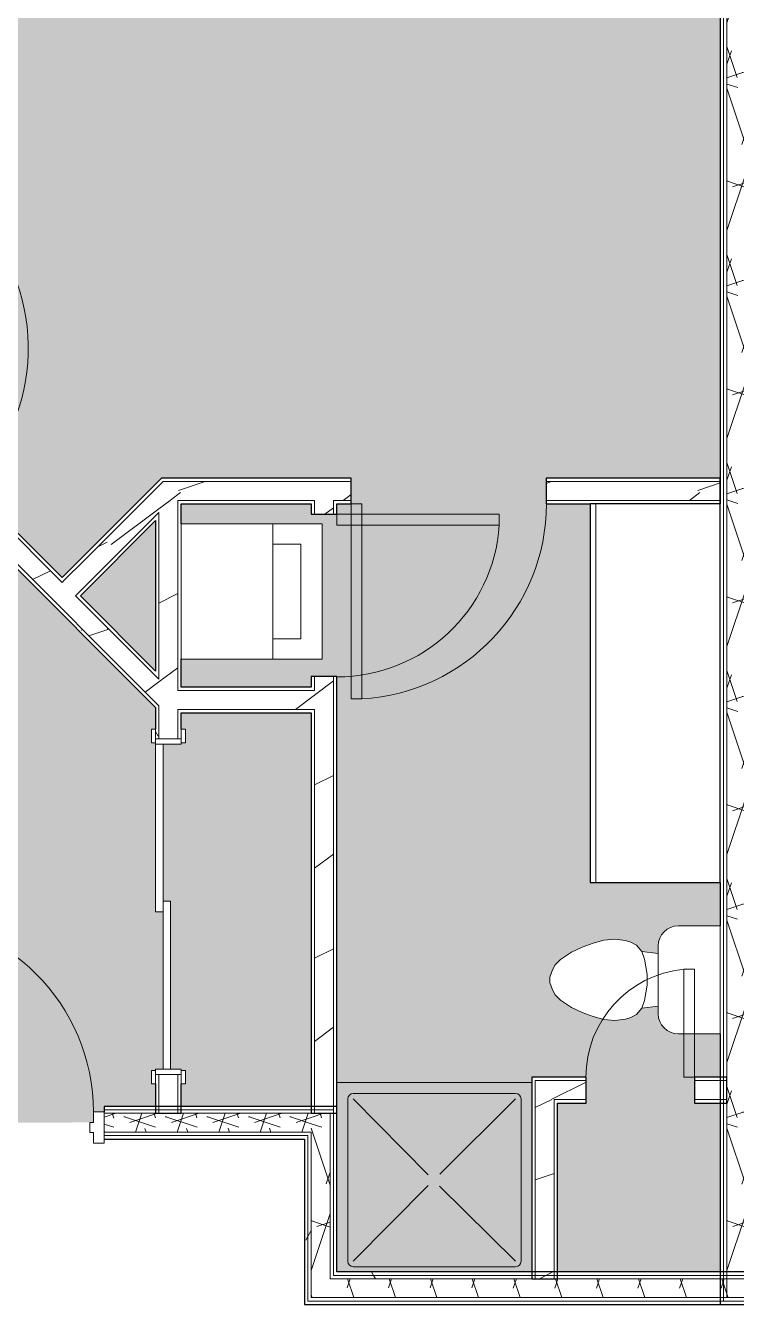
# Model space of a CAD drawing. Header units: inches. Extents: x -4830 to -235, y 9551 to 12852.
# Drawn here: x -3470 to -3338.7, y 11716.6 to 11952.8 of the extents above; entities that cross this region are included whole.
import ezdxf

# ---------------------------------------------------------------- set-up
doc = ezdxf.new("R2010")
doc.units = ezdxf.units.IN
doc.header["$MEASUREMENT"] = 0
for name, color, linetype, lineweight in [('0-1', 7, 'Continuous', 5), ('0-2', 7, 'Continuous', 9), ('0-3', 8, 'Continuous', 9), ('A-AREA-PATT-2', 254, 'Continuous', 9), ('A-DOOR-1', 7, 'Continuous', 9), ('A-DOOR-2', 50, 'Continuous', 13), ('A-DOOR-FRAM-1', 50, 'Continuous', 13), ('A-WALL-1', 250, 'Continuous', 25), ('A-WALL-2', 7, 'Continuous', 9), ('A-WALL-PATT-1', 7, 'Continuous', 9), ('A-WALL-PATT-2', 8, 'Continuous', 9), ('A-WALL-PATT-3', 253, 'Continuous', 9), ('I-WALL-1', 250, 'Continuous', 25), ('P-SANR-FIXT-1', 7, 'Continuous', 9), ('Q-CASE-1', 250, 'Continuous', 25), ('Q-CASE-2', 7, 'Continuous', 9)]:
    doc.layers.add(name, color=color, linetype=linetype, lineweight=lineweight)
pattern_1 = [(216.87, (12.795, 31.987), (95.9612857, 63.9749714), [15.994, -143.942]), (206.565, (31.987, 22.391), (-31.986981, -31.986924), [35.763, -35.763]), (198.435, (31.987, 6.397), (-63.974746, -31.987128), [20.231, -80.922])]
pattern_2 = [(0, (0, 0), (61.44, 15.36), [2.534, -43.546, 2.534, -43.546, -245.76]), (0, (0, 0), (61.44, 15.36), [-92.16, 2.534, -89.626, 2.534, -43.546, -107.52]), (0, (0, 0), (61.44, 15.36), [-230.4, 2.534, -28.186, 2.534, -74.266]), (120, (23.04, 7.68), (-44.02215, 45.5286), [2.534, -43.546, 2.534, -43.546, -245.76]), (120, (23.04, 7.68), (-44.02215, 45.5286), [-92.16, 2.534, -89.626, 2.534, -43.546, -107.52]), (120, (23.04, 7.68), (-44.02215, 45.5286), [-230.4, 2.534, -28.186, 2.534, -74.266]), (240, (30.72, 38.4), (-17.41785, -60.8886), [2.534, -43.546, 2.534, -43.546, -245.76]), (240, (30.72, 38.4), (-17.41785, -60.8886), [-92.16, 2.534, -89.626, 2.534, -43.546, -107.52]), (240, (30.72, 38.4), (-17.41785, -60.8886), [-230.4, 2.534, -28.186, 2.534, -74.266])]
pattern_3 = [(161.57, (0.96, 0.96), (-7.6802237, -0.0009796), [0, -54.643, 6.067, 0]), (18.43, (-0.96, 0.96), (-7.6802237, 0.0009796), [0, -54.643, 6.067, 0]), (108.43, (0.96, 0.96), (3.8382953, -19.2013653), [18.211, -42.499]), (71.57, (-0.96, 0.96), (3.8382953, 19.2013653), [18.211, -42.499])]

# ---------------------------------------------------------------- blocks, each defined once
blk = doc.blocks.new('Single-Flush - 36_ x 84_-1372839-FLOOR PLAN - 3RD FLOOR')
at = {"layer": 'A-DOOR-1'}
blk.add_arc((18, 2.37), 36.07, 93.1789, 180, dxfattribs=at)
at = {"layer": 'A-DOOR-2'}
for p, q in [((16, 2.37), (16, 38.39)), ((18, 38.39), (16, 38.39)), ((18, 2.37), (18, 38.39)), ((18, 2.37), (16, 2.37))]:
    blk.add_line(p, q, dxfattribs=at)
blk = doc.blocks.new('Stacked Washer and Dryer - 26_x25_ - Private-1372850-FLOOR PLAN - 3RD FLOOR')
at = {"layer": 'P-SANR-FIXT-1'}
for p, q in [((0, 12.5), (26, 12.5)), ((0, 12.5), (0, -12.5)), ((16.90625, -12.5), (16.90625, 12.5)), ((26, 12.5), (26, -12.5)), ((22.09375, 8.75), (16.90625, 8.75)), ((22.09375, -8.75), (22.09375, 8.75)), ((16.90625, -8.75), (22.09375, -8.75)), ((26, -12.5), (0, -12.5))]:
    blk.add_line(p, q, dxfattribs=at)
blk = doc.blocks.new('Single-Flush - 36_ x 84_-1372824-FLOOR PLAN - 3RD FLOOR')
at = {"layer": 'A-DOOR-1'}
blk.add_arc((18, -2.38), 36.07, 180, 266.8211, dxfattribs=at)
at = {"layer": 'A-DOOR-2'}
for p, q in [((16, -2.38), (16, -38.39)), ((18, -2.38), (16, -2.38)), ((18, -2.38), (18, -38.39)), ((18, -38.39), (16, -38.39))]:
    blk.add_line(p, q, dxfattribs=at)
blk = doc.blocks.new('FOLDING_SLIDING CLOSET - 60_ x 80_-1494136-FLOOR PLAN - 3RD FLOOR')
at = {"layer": 'A-DOOR-1'}
for p, q in [((-32.75, 3.25), (-30.25, 3.25)), ((-32.75, 2.5), (-32.75, 3.25)), ((-30.25, 2.5), (-32.75, 2.5)), ((-30.25, 3.25), (-30.25, 2.5)), ((30.25, 3.25), (32.75, 3.25)), ((30.25, 2.5), (30.25, 3.25)), ((32.75, 2.5), (30.25, 2.5)), ((32.75, 3.25), (32.75, 2.5)), ((-32.75, -2.25), (-30.25, -2.25)), ((-32.75, -3), (-32.75, -2.25)), ((-30.25, -2.25), (-30.25, -3)), ((30.25, -2.25), (32.75, -2.25)), ((30.25, -3), (30.25, -2.25)), ((32.75, -2.25), (32.75, -3)), ((-30.25, -3), (-32.75, -3)), ((32.75, -3), (30.25, -3))]:
    blk.add_line(p, q, dxfattribs=at)
at = {"layer": 'A-DOOR-2'}
for p, q in [((-1, 0.5), (30, 0.5)), ((-1, -0.88), (-1, 0.5)), ((30, 0.5), (30, -0.88)), ((-30, -0.88), (1, -0.88)), ((-30, -2.25), (-30, -0.88)), ((1, -2.25), (-30, -2.25)), ((30, -0.88), (-1, -0.88)), ((1, -0.88), (1, -2.25))]:
    blk.add_line(p, q, dxfattribs=at)
at = {"layer": 'A-DOOR-FRAM-1'}
for p, q in [((-31, 2.5), (-30, 2.5)), ((-31, -2.25), (-31, 2.5)), ((-30, 2.5), (-30, -2.25)), ((30, 2.5), (31, 2.5)), ((30, -2.25), (30, 2.5)), ((31, 2.5), (31, -2.25)), ((-30, -2.25), (-31, -2.25)), ((31, -2.25), (30, -2.25))]:
    blk.add_line(p, q, dxfattribs=at)
blk = doc.blocks.new('Single-Flush - 30_ x 84_-1789664-FLOOR PLAN - 3RD FLOOR')
at = {"layer": 'A-DOOR-1'}
blk.add_arc((15, -2.375), 30.067, 180, 266.18593, dxfattribs=at)
at = {"layer": 'A-DOOR-2'}
for p, q in [((13, -2.375), (13, -32.375)), ((15, -2.375), (13, -2.375)), ((15, -2.375), (15, -32.375)), ((15, -32.375), (13, -32.375))]:
    blk.add_line(p, q, dxfattribs=at)
blk = doc.blocks.new('Toilet-Domestic-3D - Toilet-Domestic-3D-1352612-FLOOR PLAN - 3RD FLOOR')
at = {"layer": 'P-SANR-FIXT-1'}
for p, q in [((-9.98, 19.48), (9.98, 19.48)), ((-9.98, 11.75), (-9.98, 19.48)), ((9.98, 19.48), (9.98, 11.75)), ((6.25, 8.02), (-6.25, 8.02)), ((-4.86, 8.02), (-5.21, 5)), ((4.86, 8.02), (5.21, 5)), ((-5.21, 5), (-6.4, 4)), ((-3.84, 5.5), (-5.21, 5)), ((-1, 6), (-3.84, 5.5)), ((1, 6), (-1, 6)), ((3.84, 5.5), (1, 6)), ((5.21, 5), (3.84, 5.5)), ((6.4, 4), (5.21, 5)), ((-6.97, 3), (-7.24, 2)), ((-6.4, 4), (-6.97, 3)), ((6.97, 3), (6.4, 4)), ((7.24, 2), (6.97, 3)), ((-7.41, 1), (-7.5, 0)), ((-7.24, 2), (-7.41, 1)), ((7.41, 1), (7.24, 2)), ((7.5, 0), (7.41, 1)), ((-7.5, 0), (-7.33, -1.99)), ((-7.33, -1.99), (-6.79, -4)), ((6.79, -4), (7.33, -1.99)), ((7.33, -1.99), (7.5, 0)), ((-6.79, -4), (-6.06, -6)), ((6.06, -6), (6.79, -4)), ((-6.06, -6), (-5.13, -8)), ((5.13, -8), (6.06, -6)), ((-5.13, -8), (-3.74, -10)), ((3.74, -10), (5.13, -8)), ((-3.74, -10), (-2.74, -11)), ((-2.74, -11), (-1.87, -11.5)), ((-1.87, -11.5), (-0.5, -12)), ((0.5, -12), (1.87, -11.5)), ((1.87, -11.5), (2.74, -11)), ((2.74, -11), (3.74, -10)), ((-0.5, -12), (0.5, -12))]:
    blk.add_line(p, q, dxfattribs=at)
for centre, start, end in [((-6.25, 11.75), 180, 270), ((6.25, 11.75), 270, 360)]:
    blk.add_arc(centre, 3.73, start, end, dxfattribs=at)
blk = doc.blocks.new('OD_CW_Base Cabinet - OD_CW_Base Cabinet-1869446-FLOOR PLAN - 3RD FLOOR')
at = {"layer": 'Q-CASE-1'}
for p, q in [((70.66, 24), (0.74, 24)), ((0.74, 24), (0.74, 0)), ((70.66, 0), (70.66, 24)), ((0.74, 0), (70.66, 0))]:
    blk.add_line(p, q, dxfattribs=at)
at = {"layer": 'Q-CASE-2'}
for p, q in [((0.74, 1), (0.74, 24)), ((0.74, 24), (70.66, 24)), ((70.66, 24), (70.66, 1)), ((0.74, 0), (0.74, 1)), ((0.74, 1), (70.66, 1)), ((70.66, 1), (0.74, 1)), ((70.66, 0), (0.74, 0)), ((70.66, 1), (70.66, 0))]:
    blk.add_line(p, q, dxfattribs=at)
blk = doc.blocks.new('Shower Base-3D - 36_ x 36_-V5-FLOOR PLAN - 3RD FLOOR')
at = {"layer": 'P-SANR-FIXT-1'}
for p, q in [((-18, 18), (18, 18)), ((-16, 15), (-16, -15)), ((15, 16), (-15, 16)), ((-1.13, 0.98), (-15, 15)), ((1.01, 1.11), (15, 15)), ((16, -15), (16, 15)), ((-1.12, -1), (-15, -15)), ((0.97, -1.14), (15, -15)), ((-15, -16), (15, -16))]:
    blk.add_line(p, q, dxfattribs=at)
for centre, start, end in [((-15, 15), 90, 180), ((15, 15), 360, 90), ((-15, -15), 180, 270), ((15, -15), 270, 0)]:
    blk.add_arc(centre, 1, start, end, dxfattribs=at)
blk = doc.blocks.new('Single-Flush - CLOSET-1720159-FLOOR PLAN - 3RD FLOOR')
at = {"layer": 'A-DOOR-1'}
blk.add_arc((10, 2.37), 20.07, 95.7201, 180, dxfattribs=at)
at = {"layer": 'A-DOOR-2'}
for p, q in [((8, 2.37), (8, 22.34)), ((10, 22.34), (8, 22.34)), ((10, 2.37), (10, 22.34)), ((10, 2.37), (8, 2.37))]:
    blk.add_line(p, q, dxfattribs=at)
blk = doc.blocks.new('CTR - 1st Phase - Unit Layouts_rvt-1-FLOOR PLAN - 3RD FLOOR')
at = {"layer": 'A-WALL-PATT-1'}
h = blk.add_hatch(dxfattribs=at)
h.set_pattern_fill('FP_1', color=256, style=0, pattern_type=2)
h.set_pattern_definition(pattern_2)
h.paths.add_polyline_path([(-3446.02, 11826.91), (-3446.02, 11827.79), (-3483.08, 11864.85), (-3483.5, 11864.39), (-3450.32, 11831.21)], flags=0)
h.paths.add_polyline_path([(-3508.98, 11889.86), (-3508.54, 11890.3), (-3529.91, 11911.68), (-3529.91, 11910.79), (-3509.42, 11890.3)], flags=0)
h = blk.add_hatch(dxfattribs=at)
h.set_pattern_fill('FP_1', color=256, style=0, pattern_type=2)
h.set_pattern_definition(pattern_2)
h.paths.add_polyline_path([(-3446.02, 11832.74), (-3446.02, 11833.62), (-3460.37, 11847.97), (-3460.81, 11847.53), (-3460.18, 11846.9)], flags=0)
h.paths.add_polyline_path([(-3463.28, 11850), (-3462.84, 11850.44), (-3480.16, 11867.76), (-3480.6, 11867.32), (-3470.09, 11856.81)], flags=0)
h.paths.add_polyline_path([(-3506.06, 11892.78), (-3505.62, 11893.22), (-3508.62, 11896.22), (-3509.07, 11895.78), (-3506.58, 11893.3)], flags=0)
h.paths.add_polyline_path([(-3511.54, 11898.26), (-3511.1, 11898.7), (-3525.79, 11913.39), (-3525.79, 11912.5), (-3515.78, 11902.5)], flags=0)
h = blk.add_hatch(dxfattribs=at)
h.set_pattern_fill('FP_1', color=256, style=0, pattern_type=2)
h.set_pattern_definition(pattern_2)
h.paths.add_polyline_path([(-3446.02, 11753.19), (-3445.4, 11753.19), (-3445.4, 11759.12), (-3446.02, 11759.12), (-3446.02, 11754.39)], flags=0)
h.paths.add_polyline_path([(-3446.02, 11821.12), (-3445.4, 11821.12), (-3445.4, 11827.17), (-3446.02, 11827.79), (-3446.02, 11822.87)], flags=0)
h.paths.add_polyline_path([(-3445.4, 11832.12), (-3445.4, 11862.05), (-3446.02, 11861.43), (-3446.02, 11832.74)], flags=0)
at = {"layer": 'A-WALL-PATT-2'}
h = blk.add_hatch(dxfattribs=at)
h.set_pattern_fill('FP_2', color=256, style=0, pattern_type=2)
h.set_pattern_definition(pattern_1)
h.paths.add_polyline_path([(-3445.4, 11827.17), (-3445.4, 11832.12), (-3480.6, 11867.32), (-3483.08, 11864.85), (-3445.56, 11827.32)], flags=0)
h.paths.add_polyline_path([(-3508.54, 11890.3), (-3506.06, 11892.78), (-3526.41, 11913.13), (-3526.41, 11908.18), (-3511.1, 11892.87)], flags=0)
h = blk.add_hatch(dxfattribs=at)
h.set_pattern_fill('FP_2', color=256, style=0, pattern_type=2)
h.set_pattern_definition(pattern_1)
h.paths.add_polyline_path([(-3341.72, 11865.13), (-3341.72, 11868.63), (-3373.9, 11868.63), (-3373.9, 11865.13), (-3354.43, 11865.13)], flags=0)
h.paths.add_polyline_path([(-3413.15, 11865.13), (-3409.9, 11865.13), (-3409.9, 11868.63), (-3444.65, 11868.63), (-3448.15, 11865.13), (-3443.2, 11865.13), (-3441.9, 11866.43), (-3441.9, 11865.13), (-3415.27, 11865.13)], flags=0)
h = blk.add_hatch(dxfattribs=at)
h.set_pattern_fill('FP_2', color=256, style=0, pattern_type=2)
h.set_pattern_definition(pattern_1)
h.paths.add_polyline_path([(-3460.81, 11847.53), (-3445.4, 11862.93), (-3445.4, 11865.13), (-3448.15, 11865.13), (-3463.28, 11850), (-3461.25, 11847.97)], flags=0)
h = blk.add_hatch(dxfattribs=at)
h.set_pattern_fill('FP_2', color=256, style=0, pattern_type=2)
h.set_pattern_definition(pattern_1)
h.paths.add_polyline_path([(-3442.26, 11751.94), (-3441.9, 11751.94), (-3441.9, 11759.12), (-3445.4, 11759.12), (-3445.4, 11751.94)], flags=0)
h.paths.add_polyline_path([(-3441.9, 11821.12), (-3441.9, 11866.43), (-3443.2, 11865.13), (-3445.4, 11865.13), (-3445.4, 11821.12), (-3444.65, 11821.12)], flags=0)
h = blk.add_hatch(dxfattribs=at)
h.set_pattern_fill('FP_2', color=256, style=0, pattern_type=2)
h.set_pattern_definition(pattern_1)
h.paths.add_polyline_path([(-3413.15, 11751.95), (-3413.15, 11832.59), (-3416.65, 11832.59), (-3416.65, 11751.95)], flags=0)
h.paths.add_polyline_path([(-3416.65, 11862.59), (-3413.15, 11862.59), (-3413.15, 11865.13), (-3416.65, 11865.13), (-3416.65, 11864.51)], flags=0)
h = blk.add_hatch(dxfattribs=at)
h.set_pattern_fill('FP_2', color=256, style=0, pattern_type=2)
h.set_pattern_definition(pattern_1)
h.paths.add_polyline_path([(-3441.27, 11826.55), (-3416.65, 11826.55), (-3416.65, 11830.05), (-3441.9, 11830.05), (-3441.9, 11826.55)], flags=0)
h = blk.add_hatch(dxfattribs=at)
h.set_pattern_fill('FP_2', color=256, style=0, pattern_type=2)
h.set_pattern_definition(pattern_1)
h.paths.add_polyline_path([(-3372.4, 11754.47), (-3366.47, 11754.47), (-3366.47, 11757.97), (-3375.9, 11757.97), (-3375.9, 11754.47)], flags=0)
h.paths.add_polyline_path([(-3343.7, 11754.47), (-3341.72, 11754.47), (-3341.72, 11757.97), (-3346.47, 11757.97), (-3346.47, 11754.47)], flags=0)
h = blk.add_hatch(dxfattribs=at)
h.set_pattern_fill('FP_2', color=256, style=0, pattern_type=2)
h.set_pattern_definition(pattern_1)
h.paths.add_polyline_path([(-3375.9, 11721.39), (-3372.4, 11721.39), (-3372.4, 11754.47), (-3375.9, 11754.39), (-3375.9, 11724.45)], flags=0)
at = {"layer": 'A-WALL-1'}
for p, q in [((-3444.91, 11869.26), (-3445.53, 11868.63)), ((-3409.9, 11869.26), (-3444.91, 11869.26)), ((-3409.9, 11864.51), (-3409.9, 11869.26)), ((-3341.72, 11869.26), (-3373.9, 11869.26)), ((-3373.9, 11869.26), (-3373.9, 11864.51)), ((-3341.72, 11864.51), (-3341.72, 11869.26)), ((-3463.28, 11850.88), (-3480.16, 11867.76)), ((-3445.53, 11868.63), (-3449.66, 11864.51)), ((-3483.52, 11864.41), (-3446.02, 11826.91)), ((-3449.66, 11864.51), (-3463.28, 11850.88)), ((-3441.27, 11864.51), (-3417.27, 11864.51)), ((-3441.27, 11860.8), (-3441.27, 11864.51)), ((-3417.27, 11864.51), (-3417.27, 11862.59)), ((-3412.52, 11864.51), (-3409.9, 11864.51)), ((-3412.52, 11862.59), (-3412.52, 11864.51)), ((-3373.9, 11864.51), (-3365.72, 11864.51)), ((-3417.27, 11862.59), (-3412.52, 11862.59)), ((-3459.92, 11847.53), (-3446.02, 11861.43)), ((-3446.02, 11861.43), (-3446.02, 11833.62)), ((-3446.02, 11833.62), (-3459.92, 11847.53)), ((-3441.27, 11830.67), (-3441.27, 11835.8)), ((-3417.27, 11832.59), (-3417.27, 11830.67)), ((-3412.52, 11832.59), (-3417.27, 11832.59)), ((-3412.52, 11751.95), (-3412.52, 11832.59)), ((-3417.27, 11830.67), (-3441.27, 11830.67)), ((-3446.02, 11826.91), (-3446.02, 11822.87)), ((-3441.27, 11825.92), (-3417.27, 11825.92)), ((-3441.27, 11822.87), (-3441.27, 11825.92)), ((-3417.27, 11825.92), (-3417.27, 11751.95)), ((-3366.47, 11758.59), (-3376.52, 11758.59)), ((-3376.52, 11758.59), (-3376.52, 11757.97)), ((-3376.52, 11757.97), (-3376.52, 11753.84)), ((-3366.47, 11753.84), (-3366.47, 11758.59)), ((-3340.47, 11758.59), (-3346.47, 11758.59)), ((-3346.47, 11758.59), (-3346.47, 11753.84)), ((-3340.47, 11753.84), (-3340.47, 11758.59)), ((-3446.02, 11757.37), (-3446.02, 11751.94)), ((-3441.27, 11751.94), (-3441.27, 11757.37)), ((-3376.52, 11753.84), (-3376.52, 11721.39)), ((-3371.77, 11721.39), (-3371.77, 11753.84)), ((-3371.77, 11753.84), (-3366.47, 11753.84)), ((-3346.47, 11753.84), (-3340.47, 11753.84)), ((-3446.02, 11751.94), (-3441.27, 11751.94)), ((-3417.27, 11751.95), (-3412.52, 11751.95)), ((-3376.52, 11721.39), (-3371.77, 11721.39))]:
    blk.add_line(p, q, dxfattribs=at)
at = {"layer": 'A-WALL-2'}
for p, q in [((-3463.28, 11850), (-3480.6, 11867.32)), ((-3448.15, 11865.13), (-3444.65, 11868.63)), ((-3444.65, 11868.63), (-3439.7, 11868.63)), ((-3439.7, 11868.63), (-3423.92, 11868.63)), ((-3423.92, 11868.63), (-3409.9, 11868.63)), ((-3373.9, 11868.63), (-3341.72, 11868.63)), ((-3446.02, 11827.79), (-3483.08, 11864.85)), ((-3459.31, 11853.98), (-3448.78, 11864.51)), ((-3448.78, 11864.51), (-3448.15, 11865.13)), ((-3441.9, 11865.13), (-3427.42, 11865.13)), ((-3441.9, 11864.51), (-3441.9, 11865.13)), ((-3441.9, 11864.51), (-3441.9, 11830.05)), ((-3427.42, 11865.13), (-3416.65, 11865.13)), ((-3416.65, 11864.51), (-3416.65, 11865.13)), ((-3416.65, 11862.59), (-3416.65, 11864.51)), ((-3413.15, 11865.13), (-3409.9, 11865.13)), ((-3413.15, 11864.51), (-3413.15, 11865.13)), ((-3413.15, 11862.59), (-3413.15, 11864.51)), ((-3373.9, 11865.13), (-3341.72, 11865.13)), ((-3454.36, 11853.98), (-3445.4, 11862.93)), ((-3445.4, 11862.05), (-3445.4, 11862.93)), ((-3445.4, 11862.05), (-3445.4, 11832.12)), ((-3462.84, 11850.44), (-3459.31, 11853.98)), ((-3460.37, 11847.97), (-3454.36, 11853.98)), ((-3462.84, 11850.44), (-3463.28, 11850)), ((-3460.37, 11847.97), (-3460.81, 11847.53)), ((-3446.02, 11832.74), (-3460.81, 11847.53)), ((-3446.02, 11832.74), (-3445.4, 11832.12)), ((-3416.65, 11830.05), (-3416.65, 11832.59)), ((-3413.15, 11751.95), (-3413.15, 11832.59)), ((-3441.9, 11830.05), (-3441.27, 11830.05)), ((-3441.27, 11830.05), (-3417.27, 11830.05)), ((-3416.65, 11830.05), (-3417.27, 11830.05)), ((-3446.02, 11827.79), (-3445.4, 11827.17)), ((-3445.4, 11827.17), (-3445.4, 11821.12)), ((-3441.9, 11826.55), (-3441.27, 11826.55)), ((-3441.9, 11826.55), (-3441.9, 11821.12)), ((-3441.27, 11826.55), (-3417.27, 11826.55)), ((-3416.65, 11826.55), (-3417.27, 11826.55)), ((-3416.65, 11751.95), (-3416.65, 11826.55)), ((-3445.4, 11759.12), (-3445.4, 11751.94)), ((-3441.9, 11759.12), (-3441.9, 11751.94)), ((-3375.9, 11754.47), (-3375.9, 11757.97)), ((-3366.47, 11757.97), (-3375.9, 11757.97)), ((-3340.47, 11757.97), (-3346.47, 11757.97)), ((-3375.9, 11753.84), (-3375.9, 11754.47)), ((-3375.9, 11753.84), (-3375.9, 11721.39)), ((-3372.4, 11753.84), (-3372.4, 11754.47)), ((-3366.47, 11754.47), (-3372.4, 11754.47)), ((-3372.4, 11753.84), (-3372.4, 11721.39)), ((-3340.47, 11754.47), (-3346.47, 11754.47))]:
    blk.add_line(p, q, dxfattribs=at)
at = {"layer": '0-2'}
for name, p, rotation in [('Single-Flush - 36_ x 84_-1372824-FLOOR PLAN - 3RD FLOOR', (-3494.57, 11878.81), 134.9999999999904), ('Single-Flush - 36_ x 84_-1372839-FLOOR PLAN - 3RD FLOOR', (-3391.9, 11866.88), 180), ('OD_CW_Base Cabinet - OD_CW_Base Cabinet-1869446-FLOOR PLAN - 3RD FLOOR', (-3365.72, 11865.25), 269.9999999999991), ('Single-Flush - 30_ x 84_-1789664-FLOOR PLAN - 3RD FLOOR', (-3414.9, 11847.59), 89.99999999999613), ('FOLDING_SLIDING CLOSET - 60_ x 80_-1494136-FLOOR PLAN - 3RD FLOOR', (-3443.77, 11790.12), 269.9999999999953), ('Toilet-Domestic-3D - Toilet-Domestic-3D-1352612-FLOOR PLAN - 3RD FLOOR', (-3361.2, 11776.59), 269.9999999999873)]:
    blk.add_blockref(name, p, dxfattribs=dict(at, rotation=rotation))
for name, p in [('Stacked Washer and Dryer - 26_x25_ - Private-1372850-FLOOR PLAN - 3RD FLOOR', (-3441.27, 11848.3)), ('Single-Flush - CLOSET-1720159-FLOOR PLAN - 3RD FLOOR', (-3356.47, 11756.22)), ('Shower Base-3D - 36_ x 36_-V5-FLOOR PLAN - 3RD FLOOR', (-3394.52, 11739.61))]:
    blk.add_blockref(name, p, dxfattribs=at)
blk = doc.blocks.new('HOLLOW METAL - UNIT DOOR-1922532-FLOOR PLAN - 3RD FLOOR')
at = {"layer": 'A-DOOR-1'}
blk.add_arc((18, -2.25), 36, 180, 270, dxfattribs=at)
at = {"layer": 'A-DOOR-2'}
for p, q in [((16.25, -2.25), (18, -2.25)), ((16.25, -38.25), (16.25, -2.25)), ((18, -2.25), (18, -38.25)), ((18, -38.25), (16.25, -38.25))]:
    blk.add_line(p, q, dxfattribs=at)
at = {"layer": 'A-DOOR-FRAM-1'}
for p, q in [((-20, 3.5), (-18, 3.5)), ((-20, -2.25), (-20, 3.5)), ((-18, 3.5), (-18, 1.5625)), ((18, 3.5), (20, 3.5)), ((18, 1.5625), (18, 3.5)), ((20, 3.5), (20, -2.25)), ((-18, 1.5625), (-17.375, 1.5625)), ((-17.375, 1.5625), (-17.375, -0.3125)), ((17.375, 1.5625), (18, 1.5625)), ((17.375, -0.3125), (17.375, 1.5625)), ((-18, -2.25), (-20, -2.25)), ((-18, -0.3125), (-18, -2.25)), ((-17.375, -0.3125), (-18, -0.3125)), ((18, -0.3125), (17.375, -0.3125)), ((18, -2.25), (18, -0.3125)), ((20, -2.25), (18, -2.25))]:
    blk.add_line(p, q, dxfattribs=at)
blk = doc.blocks.new('CTR - 1st Phase - Common Walls_rvt-1-FLOOR PLAN - 3RD FLOOR')
at = {"layer": 'A-AREA-PATT-2'}
h = blk.add_hatch(color=256, dxfattribs=at)
h.paths.add_polyline_path([(-3346.27, 11722.64), (-3341.72, 11722.64), (-3341.72, 11753.84), (-3346.47, 11753.84), (-3346.47, 11758.59), (-3341.72, 11758.59), (-3341.72, 11766.61), (-3350.1, 11766.7), (-3350.41, 11766.74), (-3351.31, 11767.11), (-3352.08, 11767.71), (-3352.68, 11768.48), (-3353.05, 11769.38), (-3353.18, 11770.34), (-3353.18, 11771.73), (-3356.2, 11771.38), (-3357.2, 11770.19), (-3358.2, 11769.62), (-3359.71, 11769.26), (-3361.2, 11769.09), (-3363.63, 11769.38), (-3365.2, 11769.8), (-3367.2, 11770.53), (-3369.2, 11771.46), (-3371.2, 11772.85), (-3372.2, 11773.85), (-3372.7, 11774.72), (-3373.2, 11776.09), (-3373.2, 11777.09), (-3372.7, 11778.46), (-3372.2, 11779.33), (-3371.2, 11780.33), (-3369.2, 11781.72), (-3367.2, 11782.65), (-3364.72, 11783.51), (-3363.19, 11783.92), (-3361.2, 11784.09), (-3359.71, 11783.92), (-3359.2, 11783.83), (-3358.2, 11783.56), (-3357.2, 11782.99), (-3356.2, 11781.8), (-3353.18, 11781.45), (-3353.18, 11782.84), (-3353.05, 11783.81), (-3352.68, 11784.7), (-3352.08, 11785.48), (-3351.31, 11786.07), (-3350.41, 11786.44), (-3349.45, 11786.57), (-3341.72, 11786.57), (-3341.72, 11794.59), (-3365.72, 11794.59), (-3365.72, 11864.51), (-3373.9, 11864.51), (-3373.9, 11869.26), (-3341.72, 11869.26), (-3341.72, 12109.71), (-3367.71, 12109.71), (-3367.71, 12113.09), (-3405.74, 12113.09), (-3405.74, 12109.71), (-3444.51, 12109.71), (-3444.51, 12113.09), (-3482.54, 12113.09), (-3482.55, 12109.71), (-3482.91, 12109.71), (-3482.92, 12113.59), (-3484.91, 12113.59), (-3484.91, 12114.15), (-3518.94, 12114.15), (-3518.94, 12113.59), (-3520.94, 12113.59), (-3520.94, 12110.71), (-3495.54, 12110.71), (-3495.54, 12085.46), (-3496.65, 12085.46), (-3496.72, 12084.96), (-3497.18, 12084.96), (-3497.18, 12085.46), (-3513.72, 12085.46), (-3513.79, 12084.96), (-3513.85, 12084.96), (-3513.85, 12085.46), (-3523.54, 12085.46), (-3523.54, 12109.71), (-3525.79, 12109.71), (-3525.79, 12082.54), (-3523.95, 12082.54), (-3523.95, 12077.79), (-3525.79, 12077.79), (-3525.79, 11913.39), (-3511.54, 11899.14), (-3492.32, 11918.36), (-3492.32, 11927.04), (-3493.07, 11927.04), (-3493.07, 11929.54), (-3492.32, 11929.54), (-3492.32, 11929.79), (-3488.95, 11929.79), (-3488.95, 11958.79), (-3490.32, 11958.79), (-3490.32, 11989.79), (-3492.32, 11989.79), (-3492.32, 11990.04), (-3493.07, 11990.04), (-3493.07, 11995.04), (-3492.32, 11995.04), (-3492.32, 11995.29), (-3488.95, 11995.29), (-3488.95, 12018.29), (-3490.32, 12018.29), (-3490.32, 12043.29), (-3492.32, 12043.29), (-3492.32, 12043.54), (-3493.07, 12043.54), (-3493.07, 12046.04), (-3492.32, 12046.04), (-3492.32, 12077.79), (-3493.95, 12077.79), (-3493.95, 12082.54), (-3492.32, 12082.54), (-3492.32, 12110.34), (-3487.57, 12110.34), (-3487.57, 12046.04), (-3486.82, 12046.04), (-3486.82, 12043.54), (-3487.57, 12043.54), (-3487.57, 12043.29), (-3488.95, 12043.29), (-3488.95, 12020.29), (-3487.57, 12020.29), (-3487.57, 11995.04), (-3486.82, 11995.04), (-3486.82, 11990.04), (-3487.57, 11990.04), (-3487.57, 11989.79), (-3488.95, 11989.79), (-3488.95, 11960.79), (-3487.57, 11960.79), (-3487.54, 11929.54), (-3486.82, 11929.54), (-3486.82, 11927.04), (-3487.57, 11927.04), (-3487.57, 11916.39), (-3508.18, 11895.78), (-3505.62, 11893.22), (-3508.98, 11889.86), (-3530.54, 11911.42), (-3530.54, 11934.44), (-3554.54, 11934.44), (-3554.54, 11939.19), (-3562.54, 11939.19), (-3562.54, 11974.94), (-3554.54, 11974.94), (-3554.54, 12109.71), (-3559.71, 12109.71), (-3559.71, 12113.09), (-3597.74, 12113.09), (-3597.74, 12109.71), (-3636.51, 12109.71), (-3636.51, 12113.09), (-3674.54, 12113.09), (-3674.54, 12109.71), (-3674.72, 12109.71), (-3674.72, 12113.09), (-3712.75, 12113.09), (-3712.75, 12109.71), (-3751.71, 12109.71), (-3751.71, 12111.59), (-3853.54, 12111.59), (-3853.54, 12110.09), (-3856.29, 12110.09), (-3856.29, 12107.62), (-3853.54, 12107.62), (-3853.54, 12009.2), (-3851.85, 12009.2), (-3851.85, 11970.61), (-3855.22, 11970.61), (-3855.22, 11932.59), (-3851.85, 11932.59), (-3851.85, 11932.21), (-3855.22, 11932.21), (-3855.22, 11894.19), (-3851.85, 11894.19), (-3851.85, 11891.19), (-3703.45, 11891.19), (-3703.45, 11886.44), (-3851.85, 11886.44), (-3851.85, 11817.01), (-3855.22, 11817.01), (-3855.22, 11778.99), (-3851.85, 11778.99), (-3851.85, 11753.19), (-3787.91, 11753.19), (-3787.91, 11833.19), (-3709.91, 11833.19), (-3709.91, 11753.19), (-3663.83, 11753.19), (-3663.83, 11822.04), (-3659.08, 11822.04), (-3659.08, 11819.42), (-3623.7, 11819.42), (-3623.7, 11818.54), (-3659.7, 11818.54), (-3659.7, 11815.54), (-3623.7, 11815.54), (-3623.7, 11814.67), (-3659.08, 11814.67), (-3659.08, 11813.19), (-3629.08, 11813.19), (-3629.08, 11777.19), (-3563.25, 11777.19), (-3563.25, 11753.19), (-3555.23, 11753.19), (-3555.23, 11760.62), (-3555.1, 11761.58), (-3554.73, 11762.48), (-3554.14, 11763.25), (-3553.37, 11763.84), (-3552.47, 11764.21), (-3551.43, 11764.34), (-3550.11, 11764.34), (-3550.46, 11767.37), (-3551.65, 11768.37), (-3552.22, 11769.37), (-3552.58, 11770.88), (-3552.75, 11772.37), (-3552.58, 11774.36), (-3552.04, 11776.37), (-3551.31, 11778.37), (-3550.38, 11780.37), (-3548.99, 11782.37), (-3547.99, 11783.37), (-3547.13, 11783.87), (-3545.75, 11784.37), (-3544.75, 11784.37), (-3543.38, 11783.87), (-3542.51, 11783.37), (-3541.51, 11782.37), (-3539.95, 11780), (-3539.19, 11778.37), (-3538.46, 11776.37), (-3537.93, 11774.36), (-3537.75, 11772.37), (-3537.93, 11770.88), (-3538.02, 11770.37), (-3538.28, 11769.37), (-3538.85, 11768.37), (-3540.04, 11767.37), (-3540.39, 11764.34), (-3539, 11764.34), (-3538.04, 11764.21), (-3537.14, 11763.84), (-3536.37, 11763.25), (-3535.78, 11762.48), (-3535.4, 11761.58), (-3535.28, 11760.62), (-3535.28, 11753.19), (-3529.25, 11753.19), (-3529.25, 11773.47), (-3524.5, 11773.47), (-3524.5, 11753.19), (-3504.3, 11753.19), (-3504.3, 11768.72), (-3504.49, 11768.72), (-3504.49, 11773.47), (-3504.3, 11773.47), (-3504.3, 11792.8), (-3505.67, 11794.17), (-3502.31, 11797.53), (-3499.55, 11794.77), (-3499.55, 11773.47), (-3499.45, 11773.47), (-3499.45, 11768.72), (-3499.55, 11768.72), (-3499.55, 11753.19), (-3493.52, 11753.19), (-3493.52, 11788.19), (-3491.77, 11788.19), (-3491.77, 11753.19), (-3480.32, 11753.19), (-3480.32, 11750.19), (-3457.52, 11750.25), (-3457.52, 11752.19), (-3455.52, 11752.19), (-3455.52, 11753.19), (-3446.02, 11753.19), (-3446.02, 11757.37), (-3446.77, 11757.37), (-3446.77, 11759.87), (-3446.02, 11759.87), (-3446.02, 11760.12), (-3444.65, 11760.12), (-3444.65, 11789.12), (-3446.02, 11789.12), (-3446.02, 11820.37), (-3446.77, 11820.37), (-3446.77, 11822.87), (-3446.02, 11822.87), (-3446.02, 11826.91), (-3483.5, 11864.42), (-3480.16, 11867.76), (-3463.28, 11850.88), (-3444.91, 11869.26), (-3409.9, 11869.26), (-3409.9, 11864.51), (-3412.52, 11864.51), (-3412.52, 11862.59), (-3417.27, 11862.59), (-3417.27, 11864.51), (-3441.27, 11864.51), (-3441.27, 11860.8), (-3415.27, 11860.8), (-3415.27, 11835.8), (-3441.27, 11835.8), (-3441.27, 11830.67), (-3417.27, 11830.67), (-3417.27, 11832.59), (-3412.52, 11832.59), (-3412.52, 11722.64), (-3376.52, 11722.64), (-3376.52, 11758.59), (-3366.47, 11758.59), (-3366.47, 11753.84), (-3371.77, 11753.84), (-3371.77, 11722.64), (-3353.41, 11722.64)], flags=0)
h.paths.add_polyline_path([(-3418.52, 11753.19), (-3417.27, 11753.19), (-3417.27, 11825.92), (-3441.27, 11825.92), (-3441.27, 11822.87), (-3440.52, 11822.87), (-3440.52, 11820.37), (-3441.27, 11820.37), (-3441.27, 11820.12), (-3444.65, 11820.12), (-3444.65, 11791.12), (-3443.27, 11791.12), (-3443.27, 11760.12), (-3441.27, 11760.12), (-3441.21, 11759.87), (-3440.52, 11759.87), (-3440.52, 11757.37), (-3441.27, 11757.37), (-3441.27, 11753.19), (-3425.06, 11753.19)], flags=0)
h.paths.add_polyline_path([(-3807.84, 11753.69), (-3807.84, 11771.69), (-3789.84, 11771.69), (-3789.84, 11753.69), (-3793.83, 11753.69)], flags=0)
h.paths.add_polyline_path([(-3705.91, 11753.69), (-3705.91, 11771.69), (-3687.91, 11771.69), (-3687.91, 11753.69)], flags=0)
h.paths.add_polyline_path([(-3540.1, 11814.67), (-3589.7, 11814.67), (-3589.7, 11819.42), (-3540.35, 11819.42), (-3522.5, 11837.27), (-3571.67, 11886.44), (-3659.08, 11886.44), (-3659.08, 11858.04), (-3663.83, 11858.04), (-3663.83, 11886.44), (-3667.45, 11886.44), (-3667.45, 11891.19), (-3569.7, 11891.19), (-3515.78, 11837.27), (-3528.92, 11824.14), (-3527.77, 11822.99), (-3531.13, 11819.63), (-3532.28, 11820.78), (-3538.39, 11814.67), (-3539.47, 11814.67)], flags=0)
h.paths.add_polyline_path([(-3446.02, 11833.62), (-3446.02, 11861.43), (-3459.92, 11847.53), (-3447.35, 11834.95)], flags=0)
h.paths.add_polyline_path([(-3530.54, 11939.19), (-3530.54, 11974.94), (-3532.54, 11974.94), (-3532.54, 11939.19)], flags=0)
h.paths.add_polyline_path([(-3618.22, 11939.19), (-3632.54, 11939.19), (-3632.54, 11950.28), (-3641.31, 11950.28), (-3641.31, 11966.78), (-3632.54, 11966.78), (-3632.54, 11978.28), (-3641.31, 11978.28), (-3641.31, 11994.78), (-3632.54, 11994.78), (-3632.54, 12009.5), (-3641.31, 12009.5), (-3641.31, 12026), (-3632.54, 12026), (-3632.54, 12037.5), (-3641.31, 12037.5), (-3641.31, 12054), (-3632.54, 12054), (-3632.54, 12067.71), (-3596.54, 12067.71), (-3596.54, 12026.45), (-3594.36, 12026.45), (-3594.16, 12026.26), (-3594.16, 12025.36), (-3593.91, 12025.36), (-3593.91, 12021.5), (-3593.66, 12021.5), (-3593.66, 12019.79), (-3593.91, 12019.79), (-3593.91, 12010.3), (-3593.66, 12010.3), (-3593.66, 12009.71), (-3593.91, 12009.71), (-3593.91, 12009.12), (-3593.66, 12009.12), (-3593.66, 12008.53), (-3593.91, 12008.53), (-3593.91, 12007.94), (-3593.66, 12007.94), (-3593.66, 12007.35), (-3593.91, 12007.35), (-3593.91, 12006.76), (-3593.66, 12006.76), (-3593.66, 12006.17), (-3593.91, 12006.17), (-3593.91, 12003.54), (-3594.16, 12003.52), (-3594.21, 12002.6), (-3594.36, 12002.45), (-3596.54, 12002.45), (-3596.54, 11939.19), (-3607.17, 11939.19)], flags=0)
h.paths.add_polyline_path([(-3361.45, 11978.87), (-3361.45, 11996.87), (-3343.45, 11996.87), (-3343.45, 11978.87)], flags=0)
h.paths.add_polyline_path([(-3363.06, 11998.8), (-3422.95, 11998.8), (-3422.95, 12076.8), (-3342.95, 12076.8), (-3342.95, 11998.8), (-3361.45, 11998.8)], flags=0)
h.paths.add_polyline_path([(-3724.98, 12007.46), (-3801.5, 12007.46), (-3801.5, 12042.46), (-3795.5, 12042.46), (-3795.5, 12043.46), (-3723.5, 12043.46), (-3723.5, 12042.46), (-3717.5, 12042.46), (-3717.5, 12007.46)], flags=0)
h.paths.add_polyline_path([(-3818.84, 12046.79), (-3850.56, 12046.79), (-3850.56, 12094.79), (-3815.56, 12094.79), (-3815.56, 12088.79), (-3814.56, 12088.79), (-3814.56, 12052.79), (-3815.56, 12052.79), (-3815.56, 12046.79)], flags=0)
h.paths.add_polyline_path([(-3361.45, 12080.8), (-3361.45, 12098.8), (-3343.45, 12098.8), (-3343.45, 12080.8), (-3354.82, 12080.8)], flags=0)
h.paths.add_polyline_path([(-3744.01, 12091.7), (-3745.01, 12091.74), (-3745.01, 12095.74), (-3781.01, 12095.74), (-3781.01, 12091.74), (-3799.01, 12091.74), (-3799.01, 12107.86), (-3727.01, 12107.86), (-3727.01, 12091.74), (-3743.35, 12091.7)], flags=0)
at = {"layer": 'A-WALL-PATT-1'}
h = blk.add_hatch(dxfattribs=at)
h.set_pattern_fill('FP_1', color=256, style=0, pattern_type=2)
h.set_pattern_definition(pattern_2)
h.paths.add_polyline_path([(-3341.1, 11722.64), (-3340.47, 11722.64), (-3340.47, 12109.96), (-3341.1, 12109.96), (-3341.1, 11728.79)], flags=0)
h = blk.add_hatch(dxfattribs=at)
h.set_pattern_fill('FP_1', color=256, style=0, pattern_type=2)
h.set_pattern_definition(pattern_2)
h.paths.add_polyline_path([(-3418.52, 11752.56), (-3417.27, 11752.59), (-3417.27, 11753.19), (-3441.9, 11753.19), (-3441.9, 11752.56), (-3425.06, 11752.56)], flags=0)
h.paths.add_polyline_path([(-3445.4, 11752.56), (-3445.4, 11753.19), (-3455.52, 11753.19), (-3455.52, 11752.56)], flags=0)
h.paths.add_polyline_path([(-3687.91, 11752.56), (-3663.2, 11752.56), (-3663.2, 11753.19), (-3852.47, 11753.19), (-3852.47, 11752.56), (-3705.91, 11752.56)], flags=0)
h.paths.add_polyline_path([(-3663.17, 11752.56), (-3495.52, 11752.56), (-3495.52, 11753.19), (-3535.28, 11753.19), (-3535.28, 11752.89), (-3555.23, 11752.89), (-3555.23, 11753.19), (-3663.14, 11753.19), (-3663.15, 11752.86)], flags=0)
h = blk.add_hatch(dxfattribs=at)
h.set_pattern_fill('FP_1', color=256, style=0, pattern_type=2)
h.set_pattern_definition(pattern_2)
h.paths.add_polyline_path([(-3413.77, 11751.94), (-3413.77, 11751.95), (-3417.27, 11751.95), (-3417.27, 11752.56), (-3441.9, 11752.56), (-3441.9, 11751.94), (-3416.65, 11751.94)], flags=0)
h.paths.add_polyline_path([(-3455.52, 11751.94), (-3445.4, 11751.94), (-3445.4, 11752.56), (-3455.52, 11752.56), (-3455.52, 11752.19)], flags=0)
h.paths.add_polyline_path([(-3635.78, 11751.94), (-3495.52, 11751.94), (-3495.52, 11752.56), (-3663.17, 11752.56), (-3663.2, 11751.94), (-3653.34, 11751.94)], flags=0)
h.paths.add_polyline_path([(-3706.02, 11751.94), (-3663.2, 11751.94), (-3663.2, 11752.56), (-3852.47, 11752.56), (-3852.47, 11751.94), (-3709.91, 11751.94)], flags=0)
h = blk.add_hatch(dxfattribs=at)
h.set_pattern_fill('FP_1', color=256, style=0, pattern_type=2)
h.set_pattern_definition(pattern_2)
h.paths.add_polyline_path([(-3425.06, 11747.81), (-3417.9, 11747.82), (-3417.91, 11748.44), (-3455.52, 11748.38), (-3455.52, 11747.81), (-3443.11, 11747.81)], flags=0)
h.paths.add_polyline_path([(-3758.11, 11747.81), (-3495.52, 11747.81), (-3495.52, 11748.44), (-3852.47, 11748.44), (-3852.47, 11747.81), (-3758.71, 11747.81)], flags=0)
h = blk.add_hatch(dxfattribs=at)
h.set_pattern_fill('FP_1', color=256, style=0, pattern_type=2)
h.set_pattern_definition(pattern_2)
h.paths.add_polyline_path([(-3418.52, 11747.19), (-3418.52, 11747.81), (-3455.52, 11747.81), (-3455.52, 11747.19), (-3425.06, 11747.19)], flags=0)
h.paths.add_polyline_path([(-3846.51, 11747.19), (-3495.52, 11747.19), (-3495.52, 11747.81), (-3852.47, 11747.81), (-3852.47, 11747.19), (-3850.5, 11747.19)], flags=0)
h = blk.add_hatch(dxfattribs=at)
h.set_pattern_fill('FP_1', color=256, style=0, pattern_type=2)
h.set_pattern_definition(pattern_2)
h.paths.add_polyline_path([(-3417.9, 11717.26), (-3417.9, 11747.81), (-3418.52, 11747.81), (-3418.52, 11717.26), (-3418.01, 11717.26)], flags=0)
h = blk.add_hatch(dxfattribs=at)
h.set_pattern_fill('FP_1', color=256, style=0, pattern_type=2)
h.set_pattern_definition(pattern_2)
h.paths.add_polyline_path([(-3417.27, 11717.89), (-3417.27, 11748.44), (-3417.9, 11748.44), (-3417.9, 11717.89)], flags=0)
h = blk.add_hatch(dxfattribs=at)
h.set_pattern_fill('FP_1', color=256, style=0, pattern_type=2)
h.set_pattern_definition(pattern_2)
h.paths.add_polyline_path([(-3336.97, 11722.01), (-3336.35, 11722.01), (-3335.72, 11722.64), (-3372.4, 11722.64), (-3372.4, 11722.01), (-3337.26, 11722.01)], flags=0)
h.paths.add_polyline_path([(-3412.83, 11722.01), (-3375.9, 11722.01), (-3375.9, 11722.64), (-3413.15, 11722.64), (-3413.15, 11722.01)], flags=0)
h = blk.add_hatch(dxfattribs=at)
h.set_pattern_fill('FP_1', color=256, style=0, pattern_type=2)
h.set_pattern_definition(pattern_2)
h.paths.add_polyline_path([(-3336.97, 11721.39), (-3336.35, 11722.01), (-3372.4, 11722.01), (-3372.4, 11721.39), (-3337.26, 11721.39)], flags=0)
h.paths.add_polyline_path([(-3389.66, 11721.39), (-3375.9, 11721.39), (-3375.9, 11722.01), (-3413.77, 11722.01), (-3413.77, 11721.39), (-3389.94, 11721.39)], flags=0)
h = blk.add_hatch(dxfattribs=at)
h.set_pattern_fill('FP_1', color=256, style=0, pattern_type=2)
h.set_pattern_definition(pattern_2)
h.paths.add_polyline_path([(-3389.94, 11717.26), (-3341.1, 11717.26), (-3340.47, 11717.89), (-3417.9, 11717.89), (-3417.9, 11717.26), (-3391.78, 11717.26)], flags=0)
h = blk.add_hatch(dxfattribs=at)
h.set_pattern_fill('FP_1', color=256, style=0, pattern_type=2)
h.set_pattern_definition(pattern_2)
h.paths.add_polyline_path([(-3214.34, 11717.26), (-3201.95, 11717.26), (-3201.95, 11717.89), (-3340.47, 11717.89), (-3341.1, 11717.26), (-3265.72, 11717.26)], flags=0)
h = blk.add_hatch(dxfattribs=at)
h.set_pattern_fill('FP_1', color=256, style=0, pattern_type=2)
h.set_pattern_definition(pattern_2)
h.paths.add_polyline_path([(-3417.27, 11716.64), (-3341.72, 11716.64), (-3341.1, 11717.26), (-3418.52, 11717.26), (-3418.52, 11716.64)], flags=0)
h = blk.add_hatch(dxfattribs=at)
h.set_pattern_fill('FP_1', color=256, style=0, pattern_type=2)
h.set_pattern_definition(pattern_2)
h.paths.add_polyline_path([(-3214.34, 11716.64), (-3201.32, 11716.64), (-3201.32, 11717.26), (-3341.1, 11717.26), (-3341.72, 11716.64), (-3265.72, 11716.64)], flags=0)
at = {"layer": 'A-WALL-PATT-3'}
h = blk.add_hatch(dxfattribs=at)
h.set_pattern_fill('FP_34', color=256, style=0, pattern_type=2)
h.set_pattern_definition(pattern_3)
h.paths.add_polyline_path([(-3337.26, 11722.64), (-3336.97, 11722.64), (-3336.97, 12109.96), (-3340.47, 12109.96), (-3340.47, 11722.64)], flags=0)
h = blk.add_hatch(dxfattribs=at)
h.set_pattern_fill('FP_34', color=256, style=0, pattern_type=2)
h.set_pattern_definition(pattern_3)
h.paths.add_polyline_path([(-3418.52, 11748.44), (-3417.27, 11748.44), (-3417.27, 11751.94), (-3455.52, 11751.94), (-3455.52, 11748.44), (-3425.06, 11748.44)], flags=0)
h.paths.add_polyline_path([(-3670.9, 11748.44), (-3495.52, 11748.44), (-3495.52, 11751.94), (-3852.47, 11751.94), (-3852.47, 11748.44), (-3706.02, 11748.44)], flags=0)
h = blk.add_hatch(dxfattribs=at)
h.set_pattern_fill('FP_34', color=256, style=0, pattern_type=2)
h.set_pattern_definition(pattern_3)
h.paths.add_polyline_path([(-3417.27, 11721.39), (-3413.77, 11721.39), (-3413.77, 11751.94), (-3417.27, 11751.94), (-3417.27, 11722.01)], flags=0)
h = blk.add_hatch(dxfattribs=at)
h.set_pattern_fill('FP_34', color=256, style=0, pattern_type=2)
h.set_pattern_definition(pattern_3)
h.paths.add_polyline_path([(-3380.02, 11717.89), (-3340.47, 11717.89), (-3336.97, 11721.39), (-3417.27, 11721.39), (-3417.27, 11717.89), (-3389.94, 11717.89)], flags=0)
h = blk.add_hatch(dxfattribs=at)
h.set_pattern_fill('FP_34', color=256, style=0, pattern_type=2)
h.set_pattern_definition(pattern_3)
h.paths.add_polyline_path([(-3214.34, 11717.89), (-3202.57, 11717.89), (-3202.57, 11721.39), (-3336.97, 11721.39), (-3340.47, 11717.89), (-3265.72, 11717.89)], flags=0)
at = {"layer": 'A-WALL-2'}
for p, q in [((-3341.1, 11722.64), (-3341.1, 12109.96)), ((-3340.47, 11722.64), (-3340.47, 12109.96)), ((-3418.52, 11752.56), (-3455.52, 11752.56)), ((-3418.52, 11751.94), (-3455.52, 11751.94)), ((-3418.52, 11752.56), (-3413.77, 11752.56)), ((-3418.52, 11751.94), (-3417.27, 11751.94)), ((-3417.27, 11751.94), (-3413.77, 11751.94)), ((-3413.77, 11752.56), (-3413.15, 11752.56)), ((-3413.77, 11751.94), (-3413.77, 11722.64)), ((-3413.15, 11752.56), (-3413.15, 11722.64)), ((-3418.52, 11748.44), (-3455.52, 11748.44)), ((-3418.52, 11747.81), (-3455.52, 11747.81)), ((-3418.52, 11748.44), (-3417.9, 11748.44)), ((-3418.52, 11747.81), (-3417.9, 11747.81)), ((-3417.9, 11748.44), (-3417.27, 11748.44)), ((-3417.9, 11747.81), (-3417.9, 11722.64)), ((-3417.27, 11748.44), (-3417.27, 11722.64)), ((-3417.9, 11717.89), (-3417.9, 11722.64)), ((-3417.27, 11721.39), (-3417.27, 11722.64)), ((-3413.77, 11722.01), (-3413.77, 11722.64)), ((-3413.15, 11722.01), (-3413.15, 11722.64)), ((-3341.1, 11717.89), (-3341.1, 11722.64)), ((-3340.47, 11721.39), (-3340.47, 11722.64)), ((-3417.27, 11717.89), (-3417.27, 11721.39)), ((-3413.77, 11721.39), (-3413.77, 11722.01)), ((-3319.52, 11721.39), (-3413.77, 11721.39)), ((-3319.52, 11722.01), (-3413.15, 11722.01)), ((-3340.47, 11717.89), (-3340.47, 11721.39)), ((-3417.9, 11717.26), (-3417.9, 11717.89)), ((-3319.52, 11717.89), (-3417.27, 11717.89)), ((-3341.1, 11717.26), (-3341.1, 11717.89)), ((-3340.47, 11717.89), (-3202.57, 11717.89)), ((-3319.52, 11717.26), (-3417.9, 11717.26)), ((-3341.1, 11717.26), (-3201.95, 11717.26))]:
    blk.add_line(p, q, dxfattribs=at)
at = {"layer": 'I-WALL-1'}
for p, q in [((-3341.72, 12109.96), (-3341.72, 11864.51)), ((-3341.72, 11794.59), (-3341.72, 11786.57)), ((-3341.72, 11766.61), (-3341.72, 11722.64)), ((-3418.52, 11753.19), (-3455.52, 11753.19)), ((-3455.52, 11753.19), (-3455.52, 11752.19)), ((-3413.15, 11753.19), (-3418.52, 11753.19)), ((-3412.52, 11753.19), (-3413.15, 11753.19)), ((-3412.52, 11722.64), (-3412.52, 11753.19)), ((-3455.52, 11747.19), (-3418.52, 11747.19)), ((-3418.52, 11747.19), (-3418.52, 11722.64)), ((-3418.52, 11722.64), (-3418.52, 11717.26)), ((-3319.52, 11722.64), (-3412.52, 11722.64)), ((-3341.72, 11722.64), (-3341.72, 11717.26)), ((-3418.52, 11717.26), (-3418.52, 11716.64)), ((-3418.52, 11716.64), (-3319.52, 11716.64)), ((-3341.72, 11717.26), (-3341.72, 11716.64)), ((-3341.72, 11716.64), (-3201.32, 11716.64))]:
    blk.add_line(p, q, dxfattribs=at)
at = {"layer": '0-3', "rotation": 180}
blk.add_blockref('HOLLOW METAL - UNIT DOOR-1922532-FLOOR PLAN - 3RD FLOOR', (-3475.52, 11749.94), dxfattribs=at)

msp = doc.modelspace()

# ---------------------------------------------------------------- block references
at = {"layer": '0-1'}
for name in ['CTR - 1st Phase - Common Walls_rvt-1-FLOOR PLAN - 3RD FLOOR', 'CTR - 1st Phase - Unit Layouts_rvt-1-FLOOR PLAN - 3RD FLOOR']:
    msp.add_blockref(name, (0, 0), dxfattribs=at)

doc.saveas('drawing.dxf')
